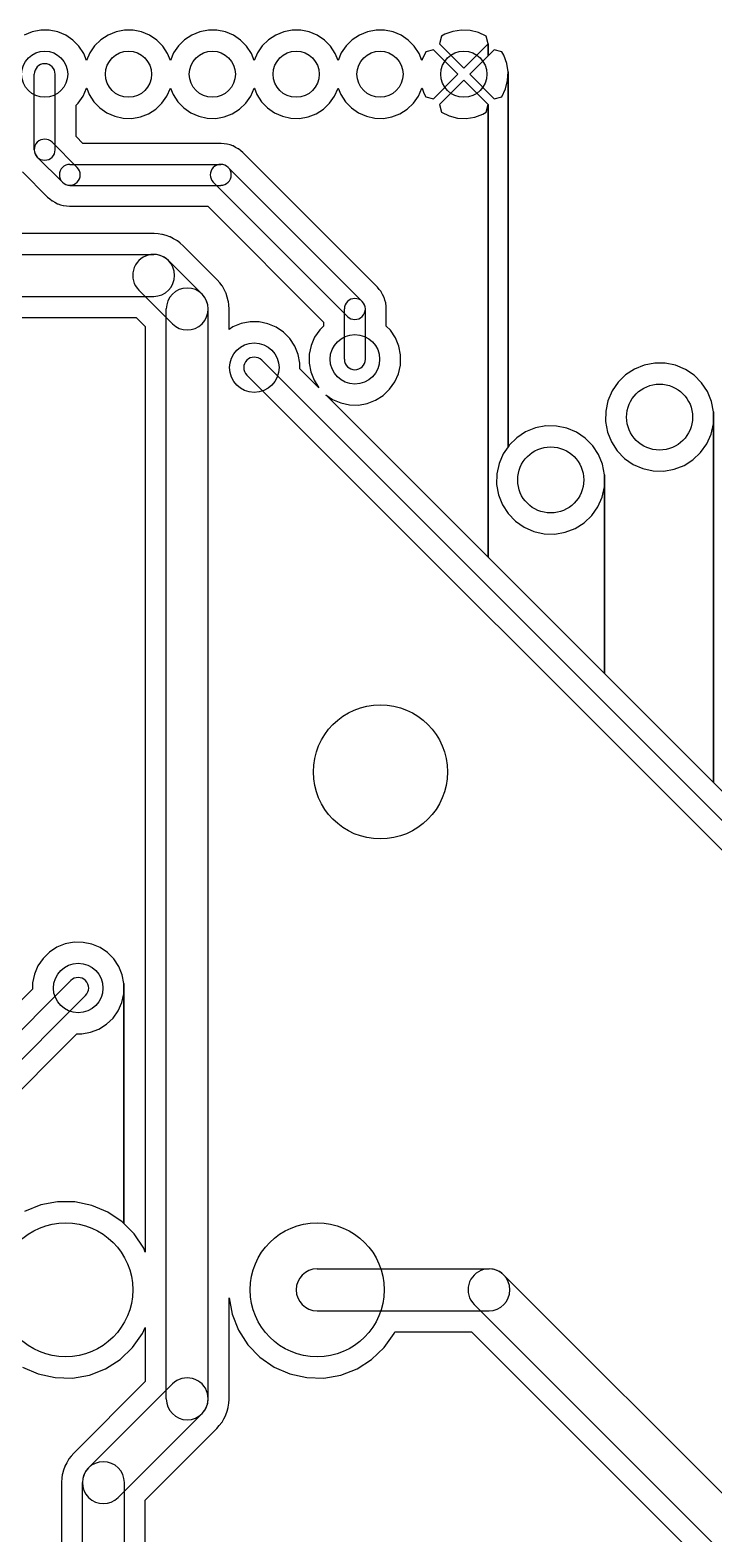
# Model space of a CAD drawing. Extents: x 10 to 213, y -213 to -15.
# Drawn here: x 115.13 to 135.85, y -147.1 to -101.53 of the extents above; entities that cross this region are included whole.
import ezdxf

# ---------------------------------------------------------------- set-up
doc = ezdxf.new("R2010")
doc.units = 0
doc.header["$MEASUREMENT"] = 0
doc.layers.add('BLACK', color=250, linetype='CONTINUOUS')

msp = doc.modelspace()

# ---------------------------------------------------------------- linework, layer by layer
at = {"layer": 'BLACK'}
for p, q in [((115.192, -101.585), (114.949, -101.683)), ((115.192, -101.585), (114.949, -101.683)), ((115.449, -101.536), (115.192, -101.585)), ((115.449, -101.536), (115.192, -101.585)), ((115.71, -101.537), (115.449, -101.536)), ((115.71, -101.537), (115.449, -101.536)), ((115.966, -101.59), (115.71, -101.537)), ((115.966, -101.59), (115.71, -101.537)), ((116.207, -101.691), (115.966, -101.59)), ((116.207, -101.691), (115.966, -101.59)), ((117.732, -101.585), (117.489, -101.683)), ((117.732, -101.585), (117.489, -101.683)), ((117.989, -101.536), (117.732, -101.585)), ((117.989, -101.536), (117.732, -101.585)), ((118.25, -101.537), (117.989, -101.536)), ((118.25, -101.537), (117.989, -101.536)), ((118.506, -101.59), (118.25, -101.537)), ((118.506, -101.59), (118.25, -101.537)), ((118.747, -101.691), (118.506, -101.59)), ((118.747, -101.691), (118.506, -101.59)), ((120.272, -101.585), (120.029, -101.683)), ((120.272, -101.585), (120.029, -101.683)), ((120.529, -101.536), (120.272, -101.585)), ((120.529, -101.536), (120.272, -101.585)), ((120.79, -101.537), (120.529, -101.536)), ((120.79, -101.537), (120.529, -101.536)), ((121.046, -101.59), (120.79, -101.537)), ((121.046, -101.59), (120.79, -101.537)), ((121.287, -101.691), (121.046, -101.59)), ((121.287, -101.691), (121.046, -101.59)), ((122.812, -101.585), (122.569, -101.683)), ((122.812, -101.585), (122.569, -101.683)), ((123.069, -101.536), (122.812, -101.585)), ((123.069, -101.536), (122.812, -101.585)), ((123.33, -101.537), (123.069, -101.536)), ((123.33, -101.537), (123.069, -101.536)), ((123.586, -101.59), (123.33, -101.537)), ((123.586, -101.59), (123.33, -101.537)), ((123.827, -101.691), (123.586, -101.59)), ((123.827, -101.691), (123.586, -101.59)), ((125.352, -101.585), (125.109, -101.683)), ((125.352, -101.585), (125.109, -101.683)), ((125.609, -101.536), (125.352, -101.585)), ((125.609, -101.536), (125.352, -101.585)), ((125.87, -101.537), (125.609, -101.536)), ((125.87, -101.537), (125.609, -101.536)), ((126.126, -101.59), (125.87, -101.537)), ((126.126, -101.59), (125.87, -101.537)), ((126.367, -101.691), (126.126, -101.59)), ((126.367, -101.691), (126.126, -101.59)), ((127.94, -101.571), (127.694, -101.66)), ((127.94, -101.571), (127.694, -101.66)), ((128.199, -101.532), (127.94, -101.571)), ((128.199, -101.532), (127.94, -101.571)), ((128.46, -101.544), (128.199, -101.532)), ((128.46, -101.544), (128.199, -101.532)), ((128.714, -101.606), (128.46, -101.544)), ((128.714, -101.606), (128.46, -101.544)), ((128.951, -101.716), (128.714, -101.606)), ((128.951, -101.716), (128.714, -101.606)), ((116.424, -101.838), (116.207, -101.691)), ((116.424, -101.838), (116.207, -101.691)), ((116.608, -102.023), (116.424, -101.838)), ((116.608, -102.023), (116.424, -101.838)), ((116.753, -102.241), (116.608, -102.023)), ((116.753, -102.241), (116.608, -102.023)), ((117.084, -102.009), (116.936, -102.224)), ((117.084, -102.009), (116.936, -102.224)), ((117.27, -101.826), (117.084, -102.009)), ((117.27, -101.826), (117.084, -102.009)), ((117.489, -101.683), (117.27, -101.826)), ((117.489, -101.683), (117.27, -101.826)), ((118.964, -101.838), (118.747, -101.691)), ((118.964, -101.838), (118.747, -101.691)), ((119.148, -102.023), (118.964, -101.838)), ((119.148, -102.023), (118.964, -101.838)), ((119.293, -102.241), (119.148, -102.023)), ((119.293, -102.241), (119.148, -102.023)), ((119.624, -102.009), (119.476, -102.224)), ((119.624, -102.009), (119.476, -102.224)), ((119.81, -101.826), (119.624, -102.009)), ((119.81, -101.826), (119.624, -102.009)), ((120.029, -101.683), (119.81, -101.826)), ((120.029, -101.683), (119.81, -101.826)), ((121.504, -101.838), (121.287, -101.691)), ((121.504, -101.838), (121.287, -101.691)), ((121.688, -102.023), (121.504, -101.838)), ((121.688, -102.023), (121.504, -101.838)), ((121.833, -102.241), (121.688, -102.023)), ((121.833, -102.241), (121.688, -102.023)), ((122.164, -102.009), (122.016, -102.224)), ((122.164, -102.009), (122.016, -102.224)), ((122.35, -101.826), (122.164, -102.009)), ((122.35, -101.826), (122.164, -102.009)), ((122.569, -101.683), (122.35, -101.826)), ((122.569, -101.683), (122.35, -101.826)), ((124.044, -101.838), (123.827, -101.691)), ((124.044, -101.838), (123.827, -101.691)), ((124.228, -102.023), (124.044, -101.838)), ((124.228, -102.023), (124.044, -101.838)), ((124.373, -102.241), (124.228, -102.023)), ((124.373, -102.241), (124.228, -102.023)), ((124.704, -102.009), (124.556, -102.224)), ((124.704, -102.009), (124.556, -102.224)), ((124.89, -101.826), (124.704, -102.009)), ((124.89, -101.826), (124.704, -102.009)), ((125.109, -101.683), (124.89, -101.826)), ((125.109, -101.683), (124.89, -101.826)), ((126.584, -101.838), (126.367, -101.691)), ((126.584, -101.838), (126.367, -101.691)), ((126.768, -102.023), (126.584, -101.838)), ((126.768, -102.023), (126.584, -101.838)), ((126.913, -102.241), (126.768, -102.023)), ((126.913, -102.241), (126.768, -102.023)), ((127.589, -101.716), (127.529, -101.95)), ((127.589, -101.716), (127.529, -101.95)), ((127.529, -101.95), (128.27, -102.69)), ((127.529, -101.95), (128.27, -102.69)), ((127.694, -101.66), (127.589, -101.716)), ((127.694, -101.66), (127.589, -101.716)), ((128.27, -102.69), (129.011, -101.95)), ((128.27, -102.69), (129.011, -101.95)), ((129.011, -101.95), (128.951, -101.716)), ((129.011, -101.95), (128.951, -101.716)), ((129.011, -102.309), (129.011, -101.95)), ((129.011, -101.95), (129.011, -102.309)), ((129.011, -102.309), (129.011, -101.95)), ((129.011, -101.95), (129.011, -102.309)), ((116.839, -102.45), (116.753, -102.241)), ((116.839, -102.45), (116.753, -102.241)), ((116.936, -102.224), (116.839, -102.45)), ((116.936, -102.224), (116.839, -102.45)), ((119.379, -102.45), (119.293, -102.241)), ((119.379, -102.45), (119.293, -102.241)), ((119.476, -102.224), (119.379, -102.45)), ((119.476, -102.224), (119.379, -102.45)), ((121.919, -102.45), (121.833, -102.241)), ((121.919, -102.45), (121.833, -102.241)), ((122.016, -102.224), (121.919, -102.45)), ((122.016, -102.224), (121.919, -102.45)), ((124.459, -102.45), (124.373, -102.241)), ((124.459, -102.45), (124.373, -102.241)), ((124.556, -102.224), (124.459, -102.45)), ((124.556, -102.224), (124.459, -102.45)), ((127, -102.451), (126.913, -102.241)), ((127, -102.451), (126.913, -102.241)), ((127.006, -102.426), (127, -102.451)), ((127.006, -102.426), (127, -102.451)), ((127.116, -102.189), (127.006, -102.426)), ((127.116, -102.189), (127.006, -102.426)), ((127.35, -102.129), (127.116, -102.189)), ((127.35, -102.129), (127.116, -102.189)), ((128.09, -102.87), (127.35, -102.129)), ((128.09, -102.87), (127.35, -102.129)), ((129.011, -102.309), (128.45, -102.87)), ((129.011, -102.309), (128.45, -102.87)), ((129.19, -102.129), (129.011, -102.309)), ((129.19, -102.129), (129.011, -102.309)), ((129.424, -102.189), (129.19, -102.129)), ((129.424, -102.189), (129.19, -102.129)), ((129.48, -102.294), (129.424, -102.189)), ((129.48, -102.294), (129.424, -102.189)), ((129.569, -102.54), (129.48, -102.294)), ((129.569, -102.54), (129.48, -102.294)), ((115.253, -105.156), (115.253, -102.87)), ((115.888, -105.156), (115.888, -102.87)), ((127.35, -103.611), (128.09, -102.87)), ((127.35, -103.611), (128.09, -102.87)), ((128.45, -102.87), (129.19, -103.611)), ((128.45, -102.87), (129.19, -103.611)), ((129.608, -102.799), (129.569, -102.54)), ((129.608, -102.799), (129.569, -102.54)), ((129.596, -103.06), (129.608, -102.799)), ((129.596, -103.06), (129.608, -102.799)), ((129.608, -114.157), (129.608, -102.799)), ((129.608, -102.799), (129.608, -114.157)), ((129.608, -114.157), (129.608, -102.799)), ((129.608, -102.799), (129.608, -114.157)), ((116.735, -103.532), (116.841, -103.293)), ((116.735, -103.532), (116.841, -103.293)), ((116.841, -103.293), (116.842, -103.29)), ((116.841, -103.293), (116.842, -103.29)), ((116.842, -103.29), (116.918, -103.482)), ((116.842, -103.29), (116.918, -103.482)), ((119.275, -103.532), (119.381, -103.293)), ((119.275, -103.532), (119.381, -103.293)), ((119.381, -103.293), (119.382, -103.29)), ((119.381, -103.293), (119.382, -103.29)), ((119.382, -103.29), (119.458, -103.482)), ((119.382, -103.29), (119.458, -103.482)), ((121.815, -103.532), (121.921, -103.293)), ((121.815, -103.532), (121.921, -103.293)), ((121.921, -103.293), (121.922, -103.29)), ((121.921, -103.293), (121.922, -103.29)), ((121.922, -103.29), (121.998, -103.482)), ((121.922, -103.29), (121.998, -103.482)), ((124.355, -103.532), (124.461, -103.293)), ((124.355, -103.532), (124.461, -103.293)), ((124.461, -103.293), (124.462, -103.29)), ((124.461, -103.293), (124.462, -103.29)), ((124.462, -103.29), (124.538, -103.482)), ((124.462, -103.29), (124.538, -103.482)), ((126.895, -103.532), (127.001, -103.293)), ((126.895, -103.532), (127.001, -103.293)), ((127.001, -103.293), (127.003, -103.287)), ((127.001, -103.293), (127.003, -103.287)), ((127.003, -103.287), (127.06, -103.446)), ((127.003, -103.287), (127.06, -103.446)), ((128.27, -103.05), (127.529, -103.79)), ((128.27, -103.05), (127.529, -103.79)), ((129.011, -103.79), (128.27, -103.05)), ((129.011, -103.79), (128.27, -103.05)), ((129.424, -103.551), (129.534, -103.314)), ((129.424, -103.551), (129.534, -103.314)), ((129.534, -103.314), (129.596, -103.06)), ((129.534, -103.314), (129.596, -103.06)), ((116.523, -103.804), (116.584, -103.746)), ((116.523, -103.804), (116.584, -103.746)), ((116.523, -104.761), (116.523, -103.804)), ((116.523, -104.761), (116.523, -103.804)), ((116.584, -103.746), (116.735, -103.532)), ((116.584, -103.746), (116.735, -103.532)), ((116.918, -103.482), (117.06, -103.702)), ((116.918, -103.482), (117.06, -103.702)), ((117.06, -103.702), (117.242, -103.89)), ((117.06, -103.702), (117.242, -103.89)), ((118.935, -103.926), (119.124, -103.746)), ((118.935, -103.926), (119.124, -103.746)), ((119.124, -103.746), (119.275, -103.532)), ((119.124, -103.746), (119.275, -103.532)), ((119.458, -103.482), (119.6, -103.702)), ((119.458, -103.482), (119.6, -103.702)), ((119.6, -103.702), (119.782, -103.89)), ((119.6, -103.702), (119.782, -103.89)), ((121.475, -103.926), (121.664, -103.746)), ((121.475, -103.926), (121.664, -103.746)), ((121.664, -103.746), (121.815, -103.532)), ((121.664, -103.746), (121.815, -103.532)), ((121.998, -103.482), (122.14, -103.702)), ((121.998, -103.482), (122.14, -103.702)), ((122.14, -103.702), (122.322, -103.89)), ((122.14, -103.702), (122.322, -103.89)), ((124.015, -103.926), (124.204, -103.746)), ((124.015, -103.926), (124.204, -103.746)), ((124.204, -103.746), (124.355, -103.532)), ((124.204, -103.746), (124.355, -103.532)), ((124.538, -103.482), (124.68, -103.702)), ((124.538, -103.482), (124.68, -103.702)), ((124.68, -103.702), (124.862, -103.89)), ((124.68, -103.702), (124.862, -103.89)), ((126.555, -103.926), (126.744, -103.746)), ((126.555, -103.926), (126.744, -103.746)), ((126.744, -103.746), (126.895, -103.532)), ((126.744, -103.746), (126.895, -103.532)), ((127.06, -103.446), (127.116, -103.551)), ((127.06, -103.446), (127.116, -103.551)), ((127.116, -103.551), (127.35, -103.611)), ((127.116, -103.551), (127.35, -103.611)), ((127.529, -103.79), (127.589, -104.024)), ((127.529, -103.79), (127.589, -104.024)), ((128.951, -104.024), (129.011, -103.79)), ((128.951, -104.024), (129.011, -103.79)), ((129.011, -117.504), (129.011, -103.79)), ((129.011, -103.79), (129.011, -117.504)), ((129.011, -117.504), (129.011, -103.79)), ((129.011, -103.79), (129.011, -117.504)), ((129.19, -103.611), (129.424, -103.551)), ((129.19, -103.611), (129.424, -103.551)), ((117.242, -103.89), (117.456, -104.04)), ((117.242, -103.89), (117.456, -104.04)), ((117.456, -104.04), (117.696, -104.144)), ((117.456, -104.04), (117.696, -104.144)), ((117.696, -104.144), (117.951, -104.201)), ((117.696, -104.144), (117.951, -104.201)), ((117.951, -104.201), (118.213, -104.206)), ((117.951, -104.201), (118.213, -104.206)), ((118.213, -104.206), (118.47, -104.161)), ((118.213, -104.206), (118.47, -104.161)), ((118.47, -104.161), (118.714, -104.066)), ((118.47, -104.161), (118.714, -104.066)), ((118.714, -104.066), (118.935, -103.926)), ((118.714, -104.066), (118.935, -103.926)), ((119.782, -103.89), (119.996, -104.04)), ((119.782, -103.89), (119.996, -104.04)), ((119.996, -104.04), (120.236, -104.144)), ((119.996, -104.04), (120.236, -104.144)), ((120.236, -104.144), (120.491, -104.201)), ((120.236, -104.144), (120.491, -104.201)), ((120.491, -104.201), (120.753, -104.206)), ((120.491, -104.201), (120.753, -104.206)), ((120.753, -104.206), (121.01, -104.161)), ((120.753, -104.206), (121.01, -104.161)), ((121.01, -104.161), (121.254, -104.066)), ((121.01, -104.161), (121.254, -104.066)), ((121.254, -104.066), (121.475, -103.926)), ((121.254, -104.066), (121.475, -103.926)), ((122.322, -103.89), (122.536, -104.04)), ((122.322, -103.89), (122.536, -104.04)), ((122.536, -104.04), (122.776, -104.144)), ((122.536, -104.04), (122.776, -104.144)), ((122.776, -104.144), (123.031, -104.201)), ((122.776, -104.144), (123.031, -104.201)), ((123.031, -104.201), (123.293, -104.206)), ((123.031, -104.201), (123.293, -104.206)), ((123.293, -104.206), (123.55, -104.161)), ((123.293, -104.206), (123.55, -104.161)), ((123.55, -104.161), (123.794, -104.066)), ((123.55, -104.161), (123.794, -104.066)), ((123.794, -104.066), (124.015, -103.926)), ((123.794, -104.066), (124.015, -103.926)), ((124.862, -103.89), (125.076, -104.04)), ((124.862, -103.89), (125.076, -104.04)), ((125.076, -104.04), (125.316, -104.144)), ((125.076, -104.04), (125.316, -104.144)), ((125.316, -104.144), (125.571, -104.201)), ((125.316, -104.144), (125.571, -104.201)), ((125.571, -104.201), (125.833, -104.206)), ((125.571, -104.201), (125.833, -104.206)), ((125.833, -104.206), (126.09, -104.161)), ((125.833, -104.206), (126.09, -104.161)), ((126.09, -104.161), (126.334, -104.066)), ((126.09, -104.161), (126.334, -104.066)), ((126.334, -104.066), (126.555, -103.926)), ((126.334, -104.066), (126.555, -103.926)), ((127.589, -104.024), (127.826, -104.134)), ((127.589, -104.024), (127.826, -104.134)), ((127.826, -104.134), (128.08, -104.196)), ((127.826, -104.134), (128.08, -104.196)), ((128.08, -104.196), (128.341, -104.208)), ((128.08, -104.196), (128.341, -104.208)), ((128.341, -104.208), (128.6, -104.169)), ((128.341, -104.208), (128.6, -104.169)), ((128.6, -104.169), (128.846, -104.08)), ((128.6, -104.169), (128.846, -104.08)), ((128.846, -104.08), (128.951, -104.024)), ((128.846, -104.08), (128.951, -104.024)), ((116.727, -104.966), (116.523, -104.761)), ((116.727, -104.966), (116.523, -104.761)), ((115.795, -104.931), (116.557, -105.693)), ((120.904, -104.966), (116.727, -104.966)), ((120.904, -104.966), (116.727, -104.966)), ((120.907, -104.966), (120.904, -104.966)), ((120.907, -104.966), (120.904, -104.966)), ((120.908, -104.966), (120.907, -104.966)), ((120.907, -104.966), (120.907, -104.966)), ((120.908, -104.966), (120.907, -104.966)), ((120.907, -104.966), (120.907, -104.966)), ((120.917, -104.966), (120.908, -104.966)), ((120.917, -104.966), (120.908, -104.966)), ((121.005, -104.975), (120.917, -104.966)), ((121.005, -104.975), (120.917, -104.966)), ((121.092, -104.984), (121.005, -104.975)), ((121.092, -104.984), (121.005, -104.975)), ((121.097, -104.986), (121.092, -104.984)), ((121.097, -104.986), (121.092, -104.984)), ((121.102, -104.986), (121.097, -104.986)), ((121.102, -104.986), (121.097, -104.986)), ((121.186, -105.013), (121.102, -104.986)), ((121.186, -105.013), (121.102, -104.986)), ((121.27, -105.039), (121.186, -105.013)), ((121.27, -105.039), (121.186, -105.013)), ((121.274, -105.041), (121.27, -105.039)), ((121.274, -105.041), (121.27, -105.039)), ((121.279, -105.043), (121.274, -105.041)), ((121.279, -105.043), (121.274, -105.041)), ((121.356, -105.085), (121.279, -105.043)), ((121.356, -105.085), (121.279, -105.043)), ((121.434, -105.126), (121.356, -105.085)), ((121.434, -105.126), (121.356, -105.085)), ((121.438, -105.13), (121.434, -105.126)), ((121.438, -105.13), (121.434, -105.126)), ((121.442, -105.132), (121.438, -105.13)), ((121.442, -105.132), (121.438, -105.13)), ((121.51, -105.189), (121.442, -105.132)), ((121.51, -105.189), (121.442, -105.132)), ((121.578, -105.244), (121.51, -105.189)), ((121.578, -105.244), (121.51, -105.189)), ((125.642, -109.308), (121.578, -105.244)), ((125.642, -109.308), (121.578, -105.244)), ((115.345, -105.381), (116.107, -106.143)), ((116.332, -105.601), (120.904, -105.601)), ((121.129, -105.693), (125.193, -109.757)), ((114.896, -105.83), (115.658, -106.592)), ((114.896, -105.83), (115.658, -106.592)), ((120.679, -106.143), (124.743, -110.207)), ((115.658, -106.592), (115.726, -106.647)), ((115.658, -106.592), (115.726, -106.647)), ((116.332, -106.236), (120.904, -106.236)), ((115.726, -106.647), (115.794, -106.704)), ((115.726, -106.647), (115.794, -106.704)), ((115.794, -106.704), (115.798, -106.706)), ((115.794, -106.704), (115.798, -106.706)), ((115.798, -106.706), (115.802, -106.71)), ((115.798, -106.706), (115.802, -106.71)), ((115.802, -106.71), (115.88, -106.751)), ((115.802, -106.71), (115.88, -106.751)), ((115.88, -106.751), (115.957, -106.793)), ((115.88, -106.751), (115.957, -106.793)), ((115.957, -106.793), (115.962, -106.795)), ((115.957, -106.793), (115.962, -106.795)), ((115.962, -106.795), (115.966, -106.797)), ((115.962, -106.795), (115.966, -106.797)), ((115.966, -106.797), (116.05, -106.823)), ((115.966, -106.797), (116.05, -106.823)), ((116.05, -106.823), (116.134, -106.85)), ((116.05, -106.823), (116.134, -106.85)), ((116.134, -106.85), (116.139, -106.85)), ((116.134, -106.85), (116.139, -106.85)), ((116.139, -106.85), (116.144, -106.852)), ((116.139, -106.85), (116.144, -106.852)), ((116.144, -106.852), (116.231, -106.861)), ((116.144, -106.852), (116.231, -106.861)), ((116.231, -106.861), (116.319, -106.87)), ((116.231, -106.861), (116.319, -106.87)), ((116.319, -106.87), (116.328, -106.87)), ((116.319, -106.87), (116.328, -106.87)), ((116.328, -106.87), (116.329, -106.87)), ((116.328, -106.87), (116.329, -106.87)), ((116.329, -106.87), (116.329, -106.87)), ((116.329, -106.87), (116.332, -106.871)), ((116.329, -106.87), (116.329, -106.87)), ((116.329, -106.87), (116.332, -106.871)), ((116.332, -106.871), (120.509, -106.871)), ((116.332, -106.871), (120.509, -106.871)), ((120.509, -106.871), (124.016, -110.377)), ((120.509, -106.871), (124.016, -110.377)), ((118.872, -107.696), (113.175, -107.696)), ((118.872, -107.696), (113.175, -107.696)), ((118.876, -107.696), (118.872, -107.696)), ((118.876, -107.696), (118.872, -107.696)), ((118.877, -107.696), (118.876, -107.696)), ((118.876, -107.696), (118.876, -107.696)), ((118.877, -107.696), (118.876, -107.696)), ((118.876, -107.696), (118.876, -107.696)), ((118.89, -107.696), (118.877, -107.696)), ((118.89, -107.696), (118.877, -107.696)), ((119.006, -107.709), (118.89, -107.696)), ((119.006, -107.709), (118.89, -107.696)), ((119.123, -107.721), (119.006, -107.709)), ((119.123, -107.721), (119.006, -107.709)), ((119.129, -107.723), (119.123, -107.721)), ((119.129, -107.723), (119.123, -107.721)), ((119.136, -107.724), (119.129, -107.723)), ((119.136, -107.724), (119.129, -107.723)), ((119.248, -107.759), (119.136, -107.724)), ((119.248, -107.759), (119.136, -107.724)), ((119.36, -107.794), (119.248, -107.759)), ((119.36, -107.794), (119.248, -107.759)), ((119.366, -107.797), (119.36, -107.794)), ((119.366, -107.797), (119.36, -107.794)), ((119.372, -107.799), (119.366, -107.797)), ((119.372, -107.799), (119.366, -107.797)), ((119.475, -107.855), (119.372, -107.799)), ((119.475, -107.855), (119.372, -107.799)), ((119.578, -107.911), (119.475, -107.855)), ((119.578, -107.911), (119.475, -107.855)), ((119.584, -107.915), (119.578, -107.911)), ((119.584, -107.915), (119.578, -107.911)), ((119.59, -107.918), (119.584, -107.915)), ((119.59, -107.918), (119.584, -107.915)), ((119.679, -107.993), (119.59, -107.918)), ((119.679, -107.993), (119.59, -107.918)), ((112.649, -108.331), (118.872, -108.331)), ((119.77, -108.068), (119.679, -107.993)), ((119.77, -108.068), (119.679, -107.993)), ((120.786, -109.084), (119.77, -108.068)), ((120.786, -109.084), (119.77, -108.068)), ((120.337, -109.533), (119.321, -108.517)), ((120.789, -109.087), (120.786, -109.084)), ((120.789, -109.087), (120.786, -109.084)), ((120.798, -109.097), (120.789, -109.087)), ((120.789, -109.087), (120.789, -109.087)), ((120.789, -109.087), (120.789, -109.087)), ((120.798, -109.097), (120.789, -109.087)), ((120.789, -109.087), (120.789, -109.087)), ((120.789, -109.087), (120.789, -109.087)), ((120.872, -109.188), (120.798, -109.097)), ((120.872, -109.188), (120.798, -109.097)), ((120.946, -109.279), (120.872, -109.188)), ((120.946, -109.279), (120.872, -109.188)), ((120.949, -109.285), (120.946, -109.279)), ((120.949, -109.285), (120.946, -109.279)), ((120.953, -109.29), (120.949, -109.285)), ((120.953, -109.29), (120.949, -109.285)), ((121.007, -109.394), (120.953, -109.29)), ((121.007, -109.394), (120.953, -109.29)), ((125.644, -109.311), (125.642, -109.308)), ((125.644, -109.311), (125.642, -109.308)), ((125.651, -109.318), (125.644, -109.311)), ((125.644, -109.311), (125.644, -109.311)), ((125.644, -109.311), (125.644, -109.311)), ((125.651, -109.318), (125.644, -109.311)), ((125.644, -109.311), (125.644, -109.311)), ((125.644, -109.311), (125.644, -109.311)), ((125.706, -109.387), (125.651, -109.318)), ((125.706, -109.387), (125.651, -109.318)), ((112.649, -109.601), (118.872, -109.601)), ((119.439, -110.431), (118.423, -109.415)), ((121.062, -109.498), (121.007, -109.394)), ((121.062, -109.498), (121.007, -109.394)), ((121.064, -109.504), (121.062, -109.498)), ((121.064, -109.504), (121.062, -109.498)), ((121.067, -109.51), (121.064, -109.504)), ((121.067, -109.51), (121.064, -109.504)), ((121.1, -109.623), (121.067, -109.51)), ((121.1, -109.623), (121.067, -109.51)), ((121.134, -109.735), (121.1, -109.623)), ((121.134, -109.735), (121.1, -109.623)), ((121.134, -109.742), (121.134, -109.735)), ((121.134, -109.742), (121.134, -109.735)), ((121.136, -109.748), (121.134, -109.742)), ((121.136, -109.748), (121.134, -109.742)), ((121.147, -109.865), (121.136, -109.748)), ((121.147, -109.865), (121.136, -109.748)), ((125.761, -109.455), (125.706, -109.387)), ((125.761, -109.455), (125.706, -109.387)), ((125.764, -109.459), (125.761, -109.455)), ((125.764, -109.459), (125.761, -109.455)), ((125.767, -109.463), (125.764, -109.459)), ((125.767, -109.463), (125.764, -109.459)), ((125.807, -109.541), (125.767, -109.463)), ((125.807, -109.541), (125.767, -109.463)), ((125.849, -109.619), (125.807, -109.541)), ((125.849, -109.619), (125.807, -109.541)), ((125.85, -109.624), (125.849, -109.619)), ((125.85, -109.624), (125.849, -109.619)), ((125.852, -109.628), (125.85, -109.624)), ((125.852, -109.628), (125.85, -109.624)), ((125.877, -109.713), (125.852, -109.628)), ((125.877, -109.713), (125.852, -109.628)), ((125.902, -109.797), (125.877, -109.713)), ((125.902, -109.797), (125.877, -109.713)), ((125.903, -109.802), (125.902, -109.797)), ((125.903, -109.802), (125.902, -109.797)), ((125.904, -109.807), (125.903, -109.802)), ((125.904, -109.807), (125.903, -109.802)), ((125.912, -109.894), (125.904, -109.807)), ((125.912, -109.894), (125.904, -109.807)), ((112.649, -110.236), (118.346, -110.236)), ((112.649, -110.236), (118.346, -110.236)), ((118.346, -110.236), (118.618, -110.508)), ((118.346, -110.236), (118.618, -110.508)), ((119.253, -143.002), (119.253, -109.982)), ((120.523, -143.002), (120.523, -109.982)), ((121.158, -109.982), (121.147, -109.865)), ((121.158, -109.982), (121.147, -109.865)), ((121.158, -110.603), (121.158, -109.982)), ((121.158, -110.603), (121.158, -109.982)), ((124.651, -111.506), (124.651, -109.982)), ((125.286, -111.506), (125.286, -109.982)), ((125.921, -109.982), (125.912, -109.894)), ((125.921, -109.982), (125.912, -109.894)), ((125.921, -110.5), (125.921, -109.982)), ((125.921, -110.5), (125.921, -109.982)), ((118.618, -110.508), (118.618, -138.555)), ((118.618, -110.508), (118.618, -138.555)), ((121.275, -110.527), (121.158, -110.603)), ((121.275, -110.527), (121.158, -110.603)), ((121.527, -110.425), (121.275, -110.527)), ((121.527, -110.425), (121.275, -110.527)), ((121.794, -110.374), (121.527, -110.425)), ((121.794, -110.374), (121.527, -110.425)), ((122.065, -110.376), (121.794, -110.374)), ((122.065, -110.376), (121.794, -110.374)), ((122.332, -110.431), (122.065, -110.376)), ((122.332, -110.431), (122.065, -110.376)), ((122.582, -110.536), (122.332, -110.431)), ((122.582, -110.536), (122.332, -110.431)), ((122.807, -110.688), (122.582, -110.536)), ((122.807, -110.688), (122.582, -110.536)), ((122.998, -110.88), (122.807, -110.688)), ((122.998, -110.88), (122.807, -110.688)), ((123.902, -110.611), (123.748, -110.836)), ((123.902, -110.611), (123.748, -110.836)), ((124.016, -110.5), (123.902, -110.611)), ((124.016, -110.5), (123.902, -110.611)), ((124.016, -110.377), (124.016, -110.5)), ((124.016, -110.377), (124.016, -110.5)), ((126.046, -110.626), (125.921, -110.5)), ((126.046, -110.626), (125.921, -110.5)), ((126.197, -110.853), (126.046, -110.626)), ((126.197, -110.853), (126.046, -110.626)), ((123.149, -111.107), (122.998, -110.88)), ((123.149, -111.107), (122.998, -110.88)), ((123.252, -111.358), (123.149, -111.107)), ((123.252, -111.358), (123.149, -111.107)), ((123.641, -111.085), (123.585, -111.351)), ((123.641, -111.085), (123.585, -111.351)), ((123.748, -110.836), (123.641, -111.085)), ((123.748, -110.836), (123.641, -111.085)), ((126.3, -111.104), (126.197, -110.853)), ((126.3, -111.104), (126.197, -110.853)), ((126.353, -111.37), (126.3, -111.104)), ((126.353, -111.37), (126.3, -111.104)), ((122.145, -111.535), (142.719, -132.109)), ((123.305, -111.624), (123.252, -111.358)), ((123.305, -111.624), (123.252, -111.358)), ((123.303, -111.796), (123.305, -111.624)), ((123.303, -111.796), (123.305, -111.624)), ((123.585, -111.351), (123.581, -111.622)), ((123.585, -111.351), (123.581, -111.622)), ((123.581, -111.622), (123.63, -111.89)), ((123.581, -111.622), (123.63, -111.89)), ((126.349, -111.68), (126.353, -111.37)), ((126.349, -111.68), (126.353, -111.37)), ((134.052, -111.622), (133.737, -111.682)), ((134.052, -111.622), (133.737, -111.682)), ((134.372, -111.624), (134.052, -111.622)), ((134.372, -111.624), (134.052, -111.622)), ((134.687, -111.689), (134.372, -111.624)), ((134.687, -111.689), (134.372, -111.624)), ((121.695, -111.985), (142.269, -132.559)), ((123.877, -112.37), (123.303, -111.796)), ((123.877, -112.37), (123.303, -111.796)), ((123.63, -111.89), (123.73, -112.142)), ((123.63, -111.89), (123.73, -112.142)), ((126.178, -112.193), (126.289, -111.945)), ((126.178, -112.193), (126.289, -111.945)), ((126.289, -111.945), (126.349, -111.68)), ((126.289, -111.945), (126.349, -111.68)), ((133.171, -111.978), (132.942, -112.202)), ((133.171, -111.978), (132.942, -112.202)), ((133.44, -111.802), (133.171, -111.978)), ((133.44, -111.802), (133.171, -111.978)), ((133.737, -111.682), (133.44, -111.802)), ((133.737, -111.682), (133.44, -111.802)), ((134.982, -111.813), (134.687, -111.689)), ((134.982, -111.813), (134.687, -111.689)), ((135.248, -111.992), (134.982, -111.813)), ((135.248, -111.992), (134.982, -111.813)), ((135.474, -112.22), (135.248, -111.992)), ((135.474, -112.22), (135.248, -111.992)), ((123.73, -112.142), (123.877, -112.37)), ((123.73, -112.142), (123.877, -112.37)), ((125.825, -112.603), (126.022, -112.415)), ((125.825, -112.603), (126.022, -112.415)), ((126.022, -112.415), (126.178, -112.193)), ((126.022, -112.415), (126.178, -112.193)), ((132.761, -112.466), (132.635, -112.761)), ((132.761, -112.466), (132.635, -112.761)), ((132.942, -112.202), (132.761, -112.466)), ((132.942, -112.202), (132.761, -112.466)), ((135.651, -112.487), (135.474, -112.22)), ((135.651, -112.487), (135.474, -112.22)), ((135.774, -112.783), (135.651, -112.487)), ((135.774, -112.783), (135.651, -112.487)), ((129.011, -117.504), (124.089, -112.581)), ((124.089, -112.581), (124.289, -112.721)), ((129.011, -117.504), (124.089, -112.581)), ((124.089, -112.581), (124.289, -112.721)), ((124.289, -112.721), (124.538, -112.83)), ((124.289, -112.721), (124.538, -112.83)), ((124.538, -112.83), (124.803, -112.888)), ((124.538, -112.83), (124.803, -112.888)), ((124.803, -112.888), (125.075, -112.894)), ((124.803, -112.888), (125.075, -112.894)), ((125.075, -112.894), (125.342, -112.846)), ((125.075, -112.894), (125.342, -112.846)), ((125.342, -112.846), (125.595, -112.748)), ((125.342, -112.846), (125.595, -112.748)), ((125.595, -112.748), (125.825, -112.603)), ((125.595, -112.748), (125.825, -112.603)), ((132.635, -112.761), (132.568, -113.075)), ((132.635, -112.761), (132.568, -113.075)), ((135.836, -113.098), (135.774, -112.783)), ((135.836, -113.098), (135.774, -112.783)), ((132.568, -113.075), (132.564, -113.395)), ((132.568, -113.075), (132.564, -113.395)), ((132.564, -113.395), (132.621, -113.711)), ((132.564, -113.395), (132.621, -113.711)), ((135.831, -113.464), (135.836, -113.098)), ((135.831, -113.464), (135.836, -113.098)), ((135.836, -124.329), (135.836, -113.098)), ((135.836, -113.098), (135.836, -124.329)), ((135.836, -124.329), (135.836, -113.098)), ((135.836, -113.098), (135.836, -124.329)), ((129.872, -113.883), (129.643, -114.107)), ((129.872, -113.883), (129.643, -114.107)), ((130.14, -113.707), (129.872, -113.883)), ((130.14, -113.707), (129.872, -113.883)), ((130.437, -113.587), (130.14, -113.707)), ((130.437, -113.587), (130.14, -113.707)), ((130.752, -113.527), (130.437, -113.587)), ((130.752, -113.527), (130.437, -113.587)), ((131.073, -113.529), (130.752, -113.527)), ((131.073, -113.529), (130.752, -113.527)), ((131.387, -113.594), (131.073, -113.529)), ((131.387, -113.594), (131.073, -113.529)), ((131.683, -113.718), (131.387, -113.594)), ((131.683, -113.718), (131.387, -113.594)), ((131.948, -113.897), (131.683, -113.718)), ((131.948, -113.897), (131.683, -113.718)), ((132.174, -114.125), (131.948, -113.897)), ((132.174, -114.125), (131.948, -113.897)), ((132.621, -113.711), (132.74, -114.009)), ((132.621, -113.711), (132.74, -114.009)), ((135.629, -114.069), (135.76, -113.777)), ((135.629, -114.069), (135.76, -113.777)), ((135.76, -113.777), (135.831, -113.464)), ((135.76, -113.777), (135.831, -113.464)), ((129.608, -114.157), (129.461, -114.371)), ((129.608, -114.157), (129.461, -114.371)), ((129.643, -114.107), (129.608, -114.157)), ((129.643, -114.107), (129.608, -114.157)), ((132.352, -114.392), (132.174, -114.125)), ((132.352, -114.392), (132.174, -114.125)), ((132.74, -114.009), (132.913, -114.278)), ((132.74, -114.009), (132.913, -114.278)), ((132.913, -114.278), (133.136, -114.509)), ((132.913, -114.278), (133.136, -114.509)), ((135.212, -114.553), (135.444, -114.331)), ((135.212, -114.553), (135.444, -114.331)), ((135.444, -114.331), (135.629, -114.069)), ((135.444, -114.331), (135.629, -114.069)), ((129.335, -114.666), (129.269, -114.98)), ((129.335, -114.666), (129.269, -114.98)), ((129.461, -114.371), (129.335, -114.666)), ((129.461, -114.371), (129.335, -114.666)), ((132.474, -114.688), (132.352, -114.392)), ((132.474, -114.688), (132.352, -114.392)), ((132.536, -115.003), (132.474, -114.688)), ((132.536, -115.003), (132.474, -114.688)), ((133.136, -114.509), (133.399, -114.692)), ((133.136, -114.509), (133.399, -114.692)), ((133.399, -114.692), (133.693, -114.82)), ((133.399, -114.692), (133.693, -114.82)), ((133.693, -114.82), (134.006, -114.889)), ((133.693, -114.82), (134.006, -114.889)), ((134.643, -114.84), (134.941, -114.724)), ((134.643, -114.84), (134.941, -114.724)), ((134.941, -114.724), (135.212, -114.553)), ((134.941, -114.724), (135.212, -114.553)), ((129.269, -114.98), (129.264, -115.3)), ((129.269, -114.98), (129.264, -115.3)), ((132.531, -115.369), (132.536, -115.003)), ((132.531, -115.369), (132.536, -115.003)), ((132.536, -121.029), (132.536, -115.003)), ((132.536, -115.003), (132.536, -121.029)), ((132.536, -121.029), (132.536, -115.003)), ((132.536, -115.003), (132.536, -121.029)), ((134.006, -114.889), (134.327, -114.896)), ((134.006, -114.889), (134.327, -114.896)), ((134.327, -114.896), (134.643, -114.84)), ((134.327, -114.896), (134.643, -114.84)), ((129.264, -115.3), (129.322, -115.616)), ((129.264, -115.3), (129.322, -115.616)), ((129.322, -115.616), (129.44, -115.914)), ((129.322, -115.616), (129.44, -115.914)), ((132.33, -115.974), (132.46, -115.682)), ((132.33, -115.974), (132.46, -115.682)), ((132.46, -115.682), (132.531, -115.369)), ((132.46, -115.682), (132.531, -115.369)), ((129.44, -115.914), (129.614, -116.183)), ((129.44, -115.914), (129.614, -116.183)), ((129.614, -116.183), (129.836, -116.414)), ((129.614, -116.183), (129.836, -116.414)), ((132.145, -116.236), (132.33, -115.974)), ((132.145, -116.236), (132.33, -115.974)), ((129.836, -116.414), (130.1, -116.597)), ((129.836, -116.414), (130.1, -116.597)), ((130.1, -116.597), (130.393, -116.725)), ((130.1, -116.597), (130.393, -116.725)), ((131.343, -116.745), (131.642, -116.629)), ((131.343, -116.745), (131.642, -116.629)), ((131.642, -116.629), (131.913, -116.458)), ((131.642, -116.629), (131.913, -116.458)), ((131.913, -116.458), (132.145, -116.236)), ((131.913, -116.458), (132.145, -116.236)), ((130.393, -116.725), (130.707, -116.794)), ((130.393, -116.725), (130.707, -116.794)), ((130.707, -116.794), (131.027, -116.801)), ((130.707, -116.794), (131.027, -116.801)), ((131.027, -116.801), (131.343, -116.745)), ((131.027, -116.801), (131.343, -116.745)), ((132.536, -121.029), (129.011, -117.504)), ((132.536, -121.029), (129.011, -117.504)), ((135.836, -124.329), (132.536, -121.029)), ((135.836, -124.329), (132.536, -121.029)), ((138.945, -127.438), (135.836, -124.329)), ((138.945, -127.438), (135.836, -124.329)), ((115.941, -129.323), (115.714, -129.471)), ((115.941, -129.323), (115.714, -129.471)), ((116.193, -129.221), (115.941, -129.323)), ((116.193, -129.221), (115.941, -129.323)), ((116.46, -129.17), (116.193, -129.221)), ((116.46, -129.17), (116.193, -129.221)), ((116.731, -129.172), (116.46, -129.17)), ((116.731, -129.172), (116.46, -129.17)), ((116.998, -129.227), (116.731, -129.172)), ((116.998, -129.227), (116.731, -129.172)), ((117.248, -129.332), (116.998, -129.227)), ((117.248, -129.332), (116.998, -129.227)), ((117.473, -129.484), (117.248, -129.332)), ((117.473, -129.484), (117.248, -129.332)), ((115.52, -129.661), (115.366, -129.886)), ((115.52, -129.661), (115.366, -129.886)), ((115.714, -129.471), (115.52, -129.661)), ((115.714, -129.471), (115.52, -129.661)), ((117.664, -129.676), (117.473, -129.484)), ((117.664, -129.676), (117.473, -129.484)), ((117.815, -129.903), (117.664, -129.676)), ((117.815, -129.903), (117.664, -129.676)), ((115.259, -130.135), (115.203, -130.401)), ((115.259, -130.135), (115.203, -130.401)), ((115.366, -129.886), (115.259, -130.135)), ((115.366, -129.886), (115.259, -130.135)), ((117.918, -130.154), (117.815, -129.903)), ((117.918, -130.154), (117.815, -129.903)), ((117.971, -130.42), (117.918, -130.154)), ((117.971, -130.42), (117.918, -130.154)), ((115.2, -130.595), (111.365, -134.43)), ((115.2, -130.595), (111.365, -134.43)), ((116.361, -130.331), (111.535, -135.157)), ((115.203, -130.401), (115.2, -130.595)), ((115.203, -130.401), (115.2, -130.595)), ((117.907, -130.995), (117.967, -130.73)), ((117.907, -130.995), (117.967, -130.73)), ((117.967, -130.73), (117.971, -130.42)), ((117.967, -130.73), (117.971, -130.42)), ((117.971, -137.693), (117.971, -130.42)), ((117.971, -130.42), (117.971, -137.693)), ((117.971, -137.693), (117.971, -130.42)), ((117.971, -130.42), (117.971, -137.693)), ((116.811, -130.781), (111.985, -135.607)), ((117.796, -131.243), (117.907, -130.995)), ((117.796, -131.243), (117.907, -130.995)), ((117.213, -131.798), (117.443, -131.653)), ((117.213, -131.798), (117.443, -131.653)), ((117.443, -131.653), (117.64, -131.465)), ((117.443, -131.653), (117.64, -131.465)), ((117.64, -131.465), (117.796, -131.243)), ((117.64, -131.465), (117.796, -131.243)), ((112.434, -136.056), (116.548, -131.941)), ((112.434, -136.056), (116.548, -131.941)), ((116.548, -131.941), (116.693, -131.944)), ((116.548, -131.941), (116.693, -131.944)), ((116.693, -131.944), (116.96, -131.896)), ((116.693, -131.944), (116.96, -131.896)), ((116.96, -131.896), (117.213, -131.798)), ((116.96, -131.896), (117.213, -131.798)), ((115.448, -137.129), (114.963, -137.325)), ((115.448, -137.129), (114.963, -137.325)), ((115.962, -137.031), (115.448, -137.129)), ((115.962, -137.031), (115.448, -137.129)), ((116.485, -137.035), (115.962, -137.031)), ((116.485, -137.035), (115.962, -137.031)), ((116.997, -137.14), (116.485, -137.035)), ((116.997, -137.14), (116.485, -137.035)), ((117.48, -137.343), (116.997, -137.14)), ((117.48, -137.343), (116.997, -137.14)), ((117.913, -137.635), (117.48, -137.343)), ((117.913, -137.635), (117.48, -137.343)), ((117.971, -137.693), (117.913, -137.635)), ((117.971, -137.693), (117.913, -137.635)), ((118.282, -138.006), (117.971, -137.693)), ((118.282, -138.006), (117.971, -137.693)), ((118.571, -138.442), (118.282, -138.006)), ((118.571, -138.442), (118.282, -138.006)), ((118.618, -138.555), (118.571, -138.442)), ((118.618, -138.555), (118.571, -138.442)), ((123.825, -139.065), (129.032, -139.065)), ((137.101, -146.871), (129.481, -139.251)), ((121.158, -143.002), (121.158, -139.943)), ((121.158, -139.943), (121.249, -140.439)), ((121.158, -143.002), (121.158, -139.943)), ((121.158, -139.943), (121.249, -140.439)), ((123.825, -140.335), (129.032, -140.335)), ((136.203, -147.769), (128.583, -140.149)), ((121.249, -140.439), (121.441, -140.925)), ((121.249, -140.439), (121.441, -140.925)), ((118.234, -141.451), (118.535, -141.024)), ((118.234, -141.451), (118.535, -141.024)), ((118.535, -141.024), (118.618, -140.838)), ((118.535, -141.024), (118.618, -140.838)), ((118.618, -140.838), (118.618, -142.476)), ((118.618, -140.838), (118.618, -142.476)), ((121.441, -140.925), (121.725, -141.365)), ((121.441, -140.925), (121.725, -141.365)), ((125.854, -141.451), (126.155, -141.024)), ((125.854, -141.451), (126.155, -141.024)), ((126.155, -141.024), (126.179, -140.97)), ((126.155, -141.024), (126.179, -140.97)), ((126.179, -140.97), (128.506, -140.97)), ((126.179, -140.97), (128.506, -140.97)), ((128.506, -140.97), (135.382, -147.846)), ((128.506, -140.97), (135.382, -147.846)), ((117.855, -141.812), (118.234, -141.451)), ((117.855, -141.812), (118.234, -141.451)), ((121.725, -141.365), (122.088, -141.741)), ((121.725, -141.365), (122.088, -141.741)), ((125.475, -141.812), (125.854, -141.451)), ((125.475, -141.812), (125.854, -141.451)), ((114.898, -142.039), (115.377, -142.249)), ((114.898, -142.039), (115.377, -142.249)), ((116.926, -142.281), (117.413, -142.092)), ((116.926, -142.281), (117.413, -142.092)), ((117.413, -142.092), (117.855, -141.812)), ((117.413, -142.092), (117.855, -141.812)), ((122.088, -141.741), (122.518, -142.039)), ((122.088, -141.741), (122.518, -142.039)), ((122.518, -142.039), (122.997, -142.249)), ((122.518, -142.039), (122.997, -142.249)), ((124.546, -142.281), (125.033, -142.092)), ((124.546, -142.281), (125.033, -142.092)), ((125.033, -142.092), (125.475, -141.812)), ((125.033, -142.092), (125.475, -141.812)), ((115.377, -142.249), (115.888, -142.361)), ((115.377, -142.249), (115.888, -142.361)), ((115.888, -142.361), (116.411, -142.372)), ((115.888, -142.361), (116.411, -142.372)), ((116.411, -142.372), (116.926, -142.281)), ((116.411, -142.372), (116.926, -142.281)), ((118.618, -142.476), (116.45, -144.644)), ((118.618, -142.476), (116.45, -144.644)), ((116.899, -145.093), (119.439, -142.553)), ((122.997, -142.249), (123.508, -142.361)), ((122.997, -142.249), (123.508, -142.361)), ((123.508, -142.361), (124.031, -142.372)), ((123.508, -142.361), (124.031, -142.372)), ((124.031, -142.372), (124.546, -142.281)), ((124.031, -142.372), (124.546, -142.281)), ((121.145, -143.136), (121.158, -143.02)), ((121.145, -143.136), (121.158, -143.02)), ((121.158, -143.006), (121.158, -143.002)), ((121.158, -143.006), (121.158, -143.002)), ((121.158, -143.007), (121.158, -143.006)), ((121.158, -143.006), (121.158, -143.006)), ((121.158, -143.007), (121.158, -143.006)), ((121.158, -143.006), (121.158, -143.006)), ((121.158, -143.02), (121.158, -143.007)), ((121.158, -143.02), (121.158, -143.007)), ((117.797, -145.991), (120.337, -143.451)), ((120.999, -143.605), (121.055, -143.502)), ((120.999, -143.605), (121.055, -143.502)), ((121.055, -143.502), (121.057, -143.496)), ((121.055, -143.502), (121.057, -143.496)), ((121.057, -143.496), (121.06, -143.49)), ((121.057, -143.496), (121.06, -143.49)), ((121.06, -143.49), (121.095, -143.378)), ((121.06, -143.49), (121.095, -143.378)), ((121.095, -143.378), (121.13, -143.266)), ((121.095, -143.378), (121.13, -143.266)), ((121.13, -143.266), (121.131, -143.259)), ((121.13, -143.266), (121.131, -143.259)), ((121.131, -143.259), (121.133, -143.253)), ((121.131, -143.259), (121.133, -143.253)), ((121.133, -143.253), (121.145, -143.136)), ((121.133, -143.253), (121.145, -143.136)), ((118.618, -146.068), (120.786, -143.9)), ((118.618, -146.068), (120.786, -143.9)), ((120.786, -143.9), (120.86, -143.809)), ((120.786, -143.9), (120.86, -143.809)), ((120.86, -143.809), (120.936, -143.72)), ((120.86, -143.809), (120.936, -143.72)), ((120.936, -143.72), (120.939, -143.714)), ((120.936, -143.72), (120.939, -143.714)), ((120.939, -143.714), (120.943, -143.708)), ((120.939, -143.714), (120.943, -143.708)), ((120.943, -143.708), (120.999, -143.605)), ((120.943, -143.708), (120.999, -143.605)), ((116.293, -144.836), (116.237, -144.939)), ((116.293, -144.836), (116.237, -144.939)), ((116.297, -144.83), (116.293, -144.836)), ((116.297, -144.83), (116.293, -144.836)), ((116.3, -144.824), (116.297, -144.83)), ((116.3, -144.824), (116.297, -144.83)), ((116.375, -144.735), (116.3, -144.824)), ((116.375, -144.735), (116.3, -144.824)), ((116.45, -144.644), (116.375, -144.735)), ((116.45, -144.644), (116.375, -144.735)), ((116.103, -145.291), (116.091, -145.408)), ((116.103, -145.291), (116.091, -145.408)), ((116.105, -145.285), (116.103, -145.291)), ((116.105, -145.285), (116.103, -145.291)), ((116.106, -145.278), (116.105, -145.285)), ((116.106, -145.278), (116.105, -145.285)), ((116.141, -145.166), (116.106, -145.278)), ((116.141, -145.166), (116.106, -145.278)), ((116.176, -145.054), (116.141, -145.166)), ((116.176, -145.054), (116.141, -145.166)), ((116.179, -145.048), (116.176, -145.054)), ((116.179, -145.048), (116.176, -145.054)), ((116.181, -145.042), (116.179, -145.048)), ((116.181, -145.042), (116.179, -145.048)), ((116.237, -144.939), (116.181, -145.042)), ((116.237, -144.939), (116.181, -145.042)), ((116.091, -145.408), (116.078, -145.524)), ((116.091, -145.408), (116.078, -145.524)), ((116.078, -145.524), (116.078, -145.537)), ((116.078, -145.524), (116.078, -145.537)), ((116.078, -145.537), (116.078, -145.538)), ((116.078, -145.537), (116.078, -145.538)), ((116.078, -145.538), (116.078, -145.538)), ((116.078, -145.538), (116.078, -145.542)), ((116.078, -145.538), (116.078, -145.538)), ((116.078, -145.538), (116.078, -145.542)), ((116.078, -145.542), (116.078, -166.97)), ((116.078, -145.542), (116.078, -166.97)), ((116.713, -168.148), (116.713, -145.542)), ((117.983, -168.148), (117.983, -145.542)), ((118.618, -167.495), (118.618, -146.068)), ((118.618, -167.495), (118.618, -146.068))]:
    msp.add_line(p, q, dxfattribs=at)
for centre, radius in [((115.57, -102.87), 0.6985), ((118.11, -102.87), 0.6985), ((120.65, -102.87), 0.6985), ((123.19, -102.87), 0.6985), ((125.73, -102.87), 0.6985), ((128.27, -102.87), 0.6985), ((121.92, -111.76), 0.75), ((124.968, -111.506), 0.75), ((134.201, -113.258), 1), ((130.901, -115.163), 1), ((125.742, -124.007), 2.032), ((116.586, -130.556), 0.75), ((116.205, -139.7), 2.032), ((123.825, -139.7), 2.032)]:
    msp.add_circle(centre, radius, dxfattribs=at)
for centre, radius, start, end in [((115.57, -102.87), 0.3175, 360, 540), ((115.57, -105.156), 0.3175, 45, 225), ((115.57, -105.156), 0.3175, 180, 360), ((116.332, -105.918), 0.3175, 90, 270), ((116.332, -105.918), 0.3175, 225, 405), ((120.904, -105.918), 0.3175, 45, 225), ((120.904, -105.918), 0.3175, 270, 450), ((118.872, -108.966), 0.635, 405, 585), ((118.872, -108.966), 0.635, 270, 450), ((119.888, -109.982), 0.635, 360, 540), ((119.888, -109.982), 0.635, 225, 405), ((124.968, -109.982), 0.3175, 360, 540), ((124.968, -109.982), 0.3175, 225, 405), ((121.92, -111.76), 0.3175, 45, 225), ((124.968, -111.506), 0.3175, 180, 360), ((116.586, -130.556), 0.3175, -45, 135), ((123.825, -139.7), 0.635, 90, 270), ((129.032, -139.7), 0.635, 405, 585), ((129.032, -139.7), 0.635, 270, 450), ((119.888, -143.002), 0.635, 315, 495), ((119.888, -143.002), 0.635, 180, 360), ((117.348, -145.542), 0.635, 360, 540), ((117.348, -145.542), 0.635, 135, 315)]:
    msp.add_arc(centre, radius, start, end, dxfattribs=at)

doc.saveas('drawing.dxf')
